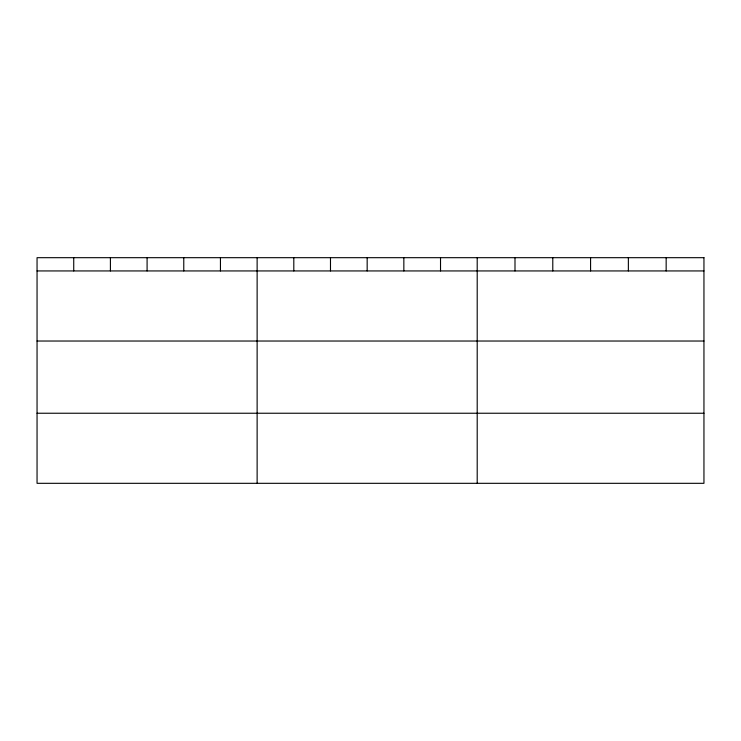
<?xml version="1.0" encoding="UTF-8"?>
<svg xmlns="http://www.w3.org/2000/svg" width="741" height="741" viewBox="0 0 741 741"><rect width="100%" height="100%" fill="white"/><g stroke="black" fill="none" stroke-linecap="round" stroke-linejoin="round"><path stroke-width="1.11" d="M37.05 270.937L703.95 270.937M37.05 341.027L703.95 341.027M37.05 413.237L703.95 413.237M666.159 257.683L666.159 270.937M628.368 257.683L628.368 270.937M590.577 257.683L590.577 270.937M552.786 257.683L552.786 270.937M514.995 257.683L514.995 270.937M477.204 257.683L477.204 483.317M440.525 257.683L440.525 270.937M403.845 257.683L403.845 270.937M367.166 257.683L367.166 270.937M330.486 257.683L330.486 270.937M293.806 257.683L293.806 270.937M257.127 257.683L257.127 483.317M220.447 257.683L220.447 270.937M183.768 257.683L183.768 270.937M147.089 257.683L147.089 270.937M110.409 257.683L110.409 270.937M73.73 257.683L73.73 270.937M703.95 257.683L37.05 257.683L37.05 483.317L703.95 483.317L703.95 257.683"/></g></svg>
